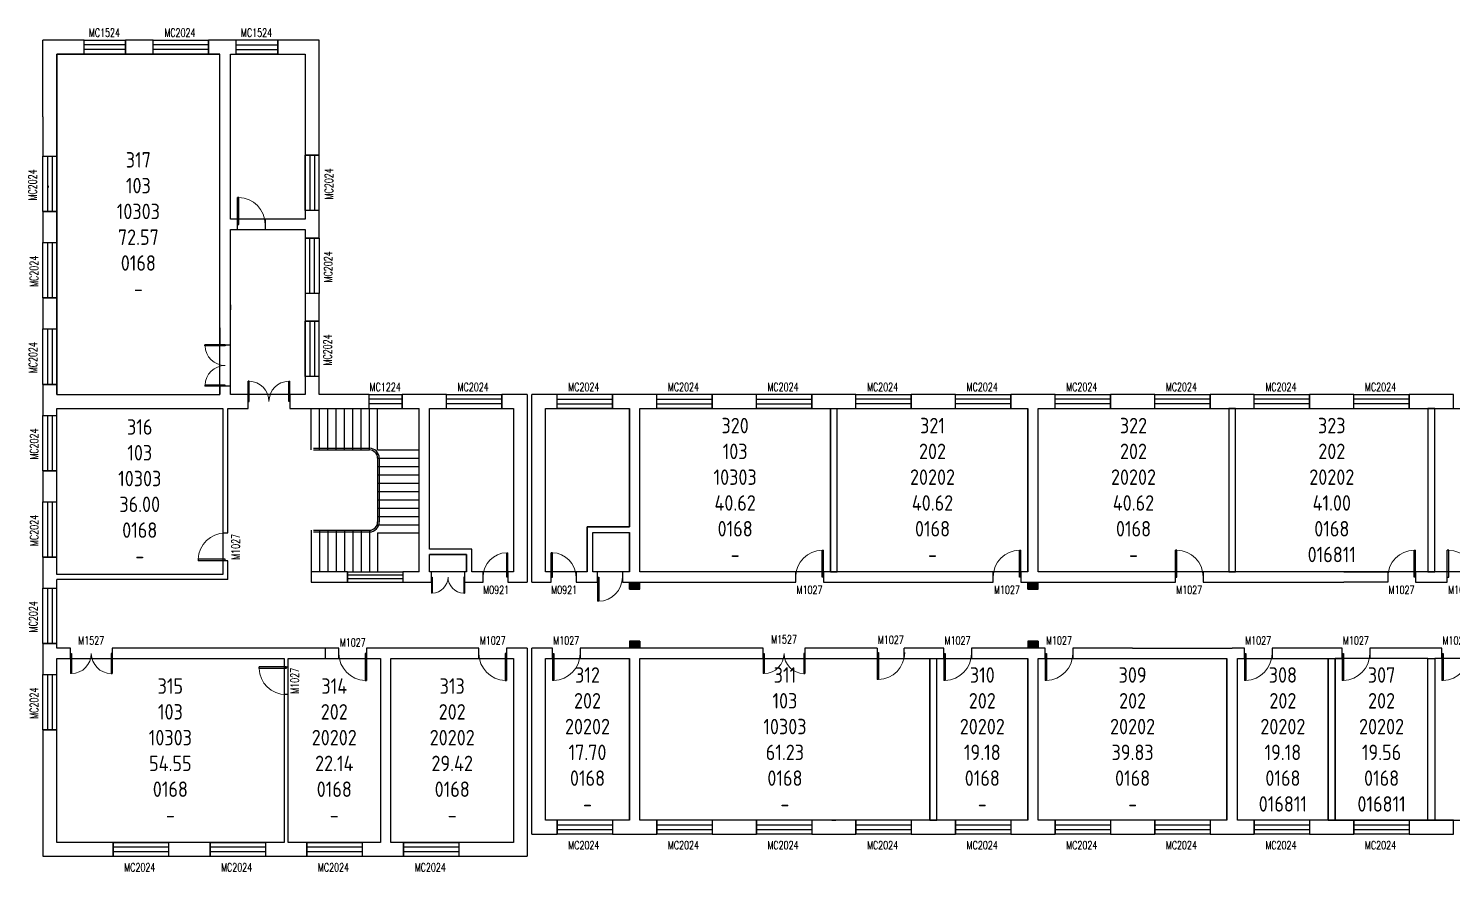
# Model space of a CAD drawing. Extents: x 249990 to 340609, y 91191 to 121643.
# Drawn here: x 249990 to 301501, y 91191 to 121643 of the extents above; entities that cross this region are included whole.
import ezdxf

# ---------------------------------------------------------------- set-up
doc = ezdxf.new("R2010")
doc.units = 0
doc.header["$LTSCALE"] = 1000
doc.header["$MEASUREMENT"] = 0
for name, color, linetype in [('body', 30, 'Continuous'), ('RM', 4, 'Continuous'), ('RM$', 5, 'Continuous'), ('RM$TXT', 5, 'Continuous')]:
    doc.layers.add(name, color=color, linetype=linetype)
doc.layers.get('0').freeze()
doc.styles.add('_TCH_WINDOW', font='SIMPLEX', dxfattribs={"height": 3.5, "bigfont": 'GBCBIG'})
doc.styles.add('HZ', font='gbenor.shx', dxfattribs={"bigfont": 'hztxt.shx'})

# ---------------------------------------------------------------- blocks, each defined once
blk = doc.blocks.new('$TCHSYS$WIN2D')
for p, q in [((-0.5, 0.5), (0.5, 0.5)), ((-0.5, 0.5), (-0.5, -0.5)), ((0.5, 0.5), (0.5, -0.5)), ((0.5, 0.167), (-0.5, 0.167)), ((0.5, -0.167), (-0.5, -0.167)), ((-0.5, -0.5), (0.5, -0.5))]:
    blk.add_line(p, q)
blk = doc.blocks.new('$DorLib2D$00000002')
for p, q in [((-0.5, 0), (-0.5, 0.4875)), ((-0.475, 0.4875), (-0.5, 0.4875)), ((-0.475, 0), (-0.475, 0.4875)), ((0.475, 0), (0.475, 0.4875)), ((0.475, 0.4875), (0.5, 0.4875)), ((0.5, 0), (0.5, 0.4875)), ((-0.5, 0), (-0.475, 0)), ((0.5, 0), (0.475, 0))]:
    blk.add_line(p, q)
at = {"lineweight": 13}
for centre, start, end in [((-0.4875, 0), 0, 88.53072), ((0.4875, 0), 91.46928, 180)]:
    blk.add_arc(centre, 0.4875, start, end, dxfattribs=at)
blk = doc.blocks.new('$DorLib2D$00000001')
for p, q in [((0.45, 0.975), (0.5, 0.975)), ((0.45, 0), (0.45, 0.975)), ((0.5, 0), (0.5, 0.975)), ((0.5, 0), (0.45, 0))]:
    blk.add_line(p, q)
at = {"lineweight": 13}
blk.add_arc((0.475, 0), 0.975, 91.4693, 180, dxfattribs=at)

msp = doc.modelspace()

# ---------------------------------------------------------------- hatches: boundary and pattern name
at = {"layer": 'body'}
for points in [[(272091, 101389), (272091, 101639), (271711, 101639), (271711, 101389)], [(286491, 101389), (286491, 101639), (286111, 101639), (286111, 101389)], [(271711, 99510), (271711, 99259), (272091, 99259), (272091, 99510)], [(286111, 99510), (286111, 99259), (286491, 99259), (286491, 99510)]]:
    msp.add_hatch(color=30, dxfattribs=at).paths.add_polyline_path(points)

# ---------------------------------------------------------------- linework, layer by layer
at = {"layer": 'body', "color": 30}
for p, q in [((252001, 121219), (250511, 121219)), ((250511, 118449), (250511, 121219)), ((252001, 120719), (252001, 121219)), ((254501, 121219), (253501, 121219)), ((253501, 121219), (253501, 120719)), ((254501, 120719), (254501, 121219)), ((257101, 121219), (256501, 121219)), ((256501, 121219), (256501, 120719)), ((257501, 121219), (257101, 121219)), ((257501, 120719), (257501, 121219)), ((260491, 121219), (259001, 121219)), ((259001, 121219), (259001, 120719)), ((260491, 117069), (260491, 121219)), ((251011, 120719), (252001, 120719)), ((251011, 118449), (251011, 120719)), ((253141, 120719), (253081, 120719)), ((253501, 120719), (254501, 120719)), ((256501, 120719), (256911, 120719)), ((256911, 114569), (256911, 120719)), ((257291, 120719), (257501, 120719)), ((257291, 114759), (257291, 120719)), ((259001, 120719), (259991, 120719)), ((259991, 120719), (259991, 117069)), ((250511, 118449), (250511, 117029)), ((251011, 117029), (251011, 118449)), ((250511, 117029), (251011, 117029)), ((259991, 117069), (260491, 117069)), ((250701, 115959), (250701, 115899)), ((251011, 115029), (250511, 115029)), ((250511, 115029), (250511, 113909)), ((251011, 113909), (251011, 115029)), ((260491, 115069), (259991, 115069)), ((259991, 115069), (259991, 114759)), ((260491, 114569), (260491, 115069)), ((256911, 110829), (256911, 114569)), ((257541, 114759), (257291, 114759)), ((257291, 114379), (257541, 114379)), ((257291, 110829), (257291, 114379)), ((257541, 114379), (257541, 114759)), ((259991, 114759), (258541, 114759)), ((258541, 114759), (258541, 114379)), ((258541, 114379), (259991, 114379)), ((259991, 114379), (259991, 114069)), ((260491, 114069), (260491, 114569)), ((250511, 113909), (251011, 113909)), ((259991, 114069), (260491, 114069)), ((251011, 113332), (251011, 113272)), ((251011, 111909), (250511, 111909)), ((250511, 111909), (250511, 110819)), ((251011, 110819), (251011, 111909)), ((259991, 112069), (259991, 111069)), ((260491, 112069), (259991, 112069)), ((260491, 111069), (260491, 112069)), ((257291, 111659), (257291, 111479)), ((259991, 111659), (259991, 111479)), ((250511, 110819), (250511, 110789)), ((250511, 110789), (251011, 110789)), ((251011, 110789), (251011, 110819)), ((256911, 110829), (256911, 110219)), ((257291, 110219), (257291, 110829)), ((259991, 111069), (260491, 111069)), ((256911, 110219), (257291, 110219)), ((251011, 108789), (250511, 108789)), ((250511, 108789), (250511, 108229)), ((251011, 108419), (251011, 108789)), ((257291, 108719), (256911, 108719)), ((256911, 108719), (256911, 108419)), ((257291, 108419), (257291, 108719)), ((260491, 109069), (259991, 109069)), ((259991, 109069), (259991, 108419)), ((260491, 108419), (260491, 109069)), ((250511, 108229), (250511, 107669)), ((251011, 108419), (253111, 108419)), ((253111, 108419), (256911, 108419)), ((257932, 108419), (257291, 108419)), ((257932, 107919), (257932, 108419)), ((259991, 108419), (259432, 108419)), ((259432, 108419), (259432, 107919)), ((262301, 108419), (260491, 108419)), ((262301, 107919), (262301, 108419)), ((264301, 108419), (263501, 108419)), ((263501, 108419), (263501, 107919)), ((265101, 108419), (264301, 108419)), ((265101, 107919), (265101, 108419)), ((268021, 108419), (267101, 108419)), ((267101, 108419), (267101, 107919)), ((268021, 108419), (268021, 101639)), ((268181, 101639), (268181, 108419)), ((269101, 108419), (268181, 108419)), ((269101, 107919), (269101, 108419)), ((271901, 108419), (271101, 108419)), ((271101, 108419), (271101, 107919)), ((272701, 108419), (271901, 108419)), ((272701, 107919), (272701, 108419)), ((276301, 108419), (274701, 108419)), ((274701, 108419), (274701, 107919)), ((276301, 107919), (276301, 108419)), ((279901, 108419), (278301, 108419)), ((278301, 108419), (278301, 107919)), ((279901, 107919), (279901, 108419)), ((282701, 108419), (281901, 108419)), ((281901, 108419), (281901, 107919)), ((283501, 108419), (282701, 108419)), ((283501, 107919), (283501, 108419)), ((286301, 108419), (285501, 108419)), ((285501, 108419), (285501, 107919)), ((287101, 108419), (286301, 108419)), ((287101, 107919), (287101, 108419)), ((290701, 108419), (289101, 108419)), ((289101, 108419), (289101, 107919)), ((290701, 107919), (290701, 108419)), ((294301, 108419), (292701, 108419)), ((292701, 108419), (292701, 107919)), ((294301, 107919), (294301, 108419)), ((297101, 108419), (296301, 108419)), ((296301, 108419), (296301, 107919)), ((297901, 108419), (297101, 108419)), ((297901, 107919), (297901, 108419)), ((301501, 108419), (299901, 108419)), ((299901, 108419), (299901, 107919)), ((301501, 107919), (301501, 108419)), ((250511, 107669), (251011, 107669)), ((251011, 107919), (253111, 107919)), ((251011, 107669), (251011, 107919)), ((253111, 107919), (257011, 107919)), ((257011, 107919), (257011, 103419)), ((257191, 107919), (257932, 107919)), ((257191, 103419), (257191, 107919)), ((259432, 107919), (260301, 107919)), ((260211, 106419), (260211, 107919)), ((260301, 107919), (262301, 107919)), ((260511, 106419), (260511, 107919)), ((260811, 106419), (260811, 107919)), ((261111, 106419), (261111, 107919)), ((261411, 106419), (261411, 107919)), ((261711, 106419), (261711, 107919)), ((262011, 106419), (262011, 107919)), ((262311, 106419), (262311, 107919)), ((262611, 106419), (262611, 107919)), ((263501, 107919), (264111, 107919)), ((264111, 102739), (264111, 107919)), ((264491, 107919), (265101, 107919)), ((264491, 102839), (264491, 107919)), ((267101, 107919), (267521, 107919)), ((267521, 107919), (267521, 102019)), ((268681, 102019), (268681, 107919)), ((268681, 107919), (269101, 107919)), ((271101, 107919), (271711, 107919)), ((271711, 103639), (271711, 107919)), ((272091, 107919), (272701, 107919)), ((272091, 103539), (272091, 107919)), ((274701, 107919), (276301, 107919)), ((278301, 107919), (279901, 107919)), ((278976, 102019), (278976, 107919)), ((278976, 107919), (279226, 107919)), ((279226, 102019), (279226, 107919)), ((281901, 107919), (282626, 107919)), ((282626, 107919), (282776, 107919)), ((282776, 107919), (283501, 107919)), ((285501, 107919), (286111, 107919)), ((286111, 102019), (286111, 107919)), ((286491, 102019), (286491, 107919)), ((286491, 107919), (287101, 107919)), ((289101, 107919), (290701, 107919)), ((292701, 107919), (294301, 107919)), ((293376, 107919), (293376, 107669)), ((293626, 107919), (293376, 107919)), ((293376, 107669), (293376, 102269)), ((293626, 107669), (293626, 107919)), ((293626, 102269), (293626, 107669)), ((296301, 107919), (296911, 107919)), ((296911, 107919), (297291, 107919)), ((297291, 107919), (297901, 107919)), ((299901, 107919), (301501, 107919)), ((300576, 107919), (300576, 102269)), ((300826, 107919), (300576, 107919)), ((300826, 102269), (300826, 107919)), ((260291, 106479), (262311, 106479)), ((260291, 106419), (262311, 106419)), ((262611, 106419), (264111, 106419)), ((262611, 106119), (262611, 103819)), ((262611, 106119), (264111, 106119)), ((262671, 106119), (262671, 103819)), ((251011, 105669), (250511, 105669)), ((250511, 105669), (250511, 104549)), ((251011, 104549), (251011, 105669)), ((262611, 105819), (264111, 105819)), ((262611, 105519), (264111, 105519)), ((262611, 105219), (264111, 105219)), ((262611, 104919), (264111, 104919)), ((262611, 104619), (264111, 104619)), ((250511, 104549), (251011, 104549)), ((262611, 104319), (264111, 104319)), ((262611, 104019), (264111, 104019)), ((262611, 103719), (264111, 103719)), ((270184, 102019), (270184, 103639)), ((270184, 103639), (271711, 103639)), ((272091, 102019), (272091, 103539)), ((257011, 103419), (257191, 103419)), ((260211, 103519), (260211, 102019)), ((260291, 103519), (262311, 103519)), ((260291, 103459), (262311, 103459)), ((260511, 103519), (260511, 102019)), ((260811, 103519), (260811, 102019)), ((261111, 103519), (261111, 102019)), ((261411, 103519), (261411, 102019)), ((261711, 103519), (261711, 102019)), ((262011, 103519), (262011, 102019)), ((262311, 103519), (262311, 102019)), ((262611, 103419), (264111, 103419)), ((262611, 103419), (262611, 102019)), ((270384, 102019), (270384, 103439)), ((270384, 103439), (271711, 103439)), ((271711, 102019), (271711, 103439)), ((251011, 102549), (250511, 102549)), ((250511, 102549), (250511, 101829)), ((251011, 101919), (251011, 102549)), ((264111, 102019), (264111, 102739)), ((266017, 102839), (264491, 102839)), ((264491, 102019), (264491, 102639)), ((265817, 102639), (264491, 102639)), ((265817, 102019), (265817, 102639)), ((266017, 102019), (266017, 102839)), ((257191, 102419), (257011, 102419)), ((257011, 102419), (257011, 101919)), ((257191, 101739), (257191, 102419)), ((261518, 102019), (260211, 102019)), ((260211, 102019), (260211, 101639)), ((261518, 101639), (261518, 102019)), ((264111, 102019), (263518, 102019)), ((263518, 102019), (263518, 101639)), ((264554, 102019), (264491, 102019)), ((264554, 101639), (264554, 102019)), ((265817, 102019), (265754, 102019)), ((265754, 102019), (265754, 101639)), ((266421, 102019), (266017, 102019)), ((266421, 101639), (266421, 102019)), ((267521, 102019), (267321, 102019)), ((267321, 102019), (267321, 101639)), ((268881, 102019), (268681, 102019)), ((268881, 101639), (268881, 102019)), ((270184, 102019), (269781, 102019)), ((269781, 102019), (269781, 101639)), ((270559, 102019), (270384, 102019)), ((270559, 101639), (270559, 102019)), ((271711, 102019), (271459, 102019)), ((271459, 102019), (271459, 101639)), ((277726, 102019), (272091, 102019)), ((277726, 101639), (277726, 102019)), ((282626, 102019), (278726, 102019)), ((278726, 102019), (278726, 101639)), ((278976, 102019), (279226, 102019)), ((282776, 102019), (282626, 102019)), ((284861, 102019), (282776, 102019)), ((284861, 101639), (284861, 102019)), ((286111, 102019), (285861, 102019)), ((285861, 102019), (285861, 101639)), ((291451, 102019), (286491, 102019)), ((291451, 101639), (291451, 102019)), ((296911, 102019), (292451, 102019)), ((292451, 102019), (292451, 101639)), ((293376, 102269), (293376, 102019)), ((293376, 102019), (293626, 102019)), ((293626, 102019), (293626, 102269)), ((297291, 102019), (296911, 102019)), ((297541, 102019), (297291, 102019)), ((297541, 102019), (299126, 102019)), ((299126, 102019), (299126, 101639)), ((301276, 102019), (300126, 102019)), ((300126, 102019), (300126, 101639)), ((300576, 102269), (300576, 102019)), ((300576, 102019), (300826, 102019)), ((300826, 102019), (300826, 102269)), ((301276, 101639), (301276, 102019)), ((250511, 101829), (250511, 101429)), ((257011, 101919), (251011, 101919)), ((257191, 101739), (251011, 101739)), ((251011, 101429), (251011, 101739)), ((260211, 101639), (261518, 101639)), ((263518, 101639), (264301, 101639)), ((264301, 101639), (264554, 101639)), ((265754, 101639), (265917, 101639)), ((265917, 101639), (266421, 101639)), ((267321, 101639), (268021, 101639)), ((268181, 101639), (268881, 101639)), ((269781, 101639), (270284, 101639)), ((270284, 101639), (270559, 101639)), ((271459, 101639), (271901, 101639)), ((271711, 101389), (271711, 101639)), ((271711, 101639), (272091, 101639)), ((271901, 101639), (277726, 101639)), ((272091, 101389), (272091, 101639)), ((278726, 101639), (282701, 101639)), ((282701, 101639), (284861, 101639)), ((285861, 101639), (286301, 101639)), ((286111, 101389), (286111, 101639)), ((286111, 101639), (286491, 101639)), ((286301, 101639), (291451, 101639)), ((286491, 101389), (286491, 101639)), ((292451, 101639), (297101, 101639)), ((297101, 101639), (297541, 101639)), ((299126, 101639), (297541, 101639)), ((300126, 101639), (301276, 101639)), ((250511, 101429), (251011, 101429)), ((271711, 101389), (272091, 101389)), ((286111, 101389), (286491, 101389)), ((251011, 99429), (250511, 99429)), ((250511, 99429), (250511, 99069)), ((251011, 99259), (251011, 99429)), ((271711, 99510), (271711, 99259)), ((272091, 99510), (271711, 99510)), ((272091, 99510), (272091, 99259)), ((286111, 99510), (286111, 99259)), ((286491, 99510), (286111, 99510)), ((286491, 99510), (286491, 99259)), ((250511, 99069), (250511, 98309)), ((251511, 99259), (251011, 99259)), ((251511, 98879), (251511, 99259)), ((259301, 99259), (253011, 99259)), ((253011, 99259), (253011, 98879)), ((261211, 99259), (259301, 99259)), ((260711, 99259), (260711, 98879)), ((261211, 98879), (261211, 99259)), ((262901, 99259), (262211, 99259)), ((262211, 99259), (262211, 98879)), ((266271, 99259), (262901, 99259)), ((266271, 98879), (266271, 99259)), ((268021, 99259), (267271, 99259)), ((267271, 99259), (267271, 98879)), ((268021, 99259), (268021, 91739)), ((268181, 92539), (268181, 99259)), ((268931, 99259), (268181, 99259)), ((268931, 98879), (268931, 99259)), ((271901, 99259), (269931, 99259)), ((269931, 99259), (269931, 98879)), ((272091, 99259), (271711, 99259)), ((276551, 99259), (271901, 99259)), ((276551, 98879), (276551, 99259)), ((279101, 99259), (278051, 99259)), ((278051, 99259), (278051, 98879)), ((280663, 99259), (279101, 99259)), ((280663, 99259), (280663, 98879)), ((281639, 98879), (281649, 99259)), ((283076, 99259), (281649, 99259)), ((283076, 98879), (283076, 99259)), ((286301, 99259), (284076, 99259)), ((284076, 99259), (284076, 98879)), ((286491, 99259), (286111, 99259)), ((286741, 99259), (286301, 99259)), ((286741, 98879), (286741, 99259)), ((289901, 99259), (287741, 99259)), ((287741, 99259), (287741, 98879)), ((289901, 99259), (293501, 99259)), ((293941, 99259), (293501, 99259)), ((293941, 98879), (293941, 99259)), ((297476, 99259), (294941, 99259)), ((294941, 99259), (294941, 98879)), ((297476, 98879), (297476, 99259)), ((301076, 99259), (298476, 99259)), ((298476, 99259), (298476, 98879)), ((301076, 98879), (301076, 99259)), ((251011, 98309), (251011, 98879)), ((251011, 98879), (251511, 98879)), ((253011, 98879), (259226, 98879)), ((259226, 98879), (259226, 98579)), ((259226, 98579), (259376, 98579)), ((259376, 98579), (259376, 98879)), ((259376, 98879), (261211, 98879)), ((262211, 98879), (262711, 98879)), ((262711, 98879), (262711, 98579)), ((262711, 98579), (262711, 92239)), ((263091, 98879), (266271, 98879)), ((263091, 98579), (263091, 98879)), ((263091, 92239), (263091, 98579)), ((267271, 98879), (267521, 98879)), ((267521, 98879), (267521, 92239)), ((268681, 93039), (268681, 98879)), ((268681, 98879), (268931, 98879)), ((269931, 98879), (271711, 98879)), ((271711, 93039), (271711, 98879)), ((272091, 93039), (272091, 98879)), ((272091, 98879), (276551, 98879)), ((278051, 98879), (279026, 98879)), ((279026, 98879), (279176, 98879)), ((279176, 98879), (280670, 98879)), ((281639, 98879), (283076, 98879)), ((282576, 93039), (282576, 98879)), ((282576, 98879), (282826, 98879)), ((282826, 93039), (282826, 98879)), ((284076, 98879), (286111, 98879)), ((286111, 93039), (286111, 98879)), ((286491, 93039), (286491, 98879)), ((286491, 98879), (286741, 98879)), ((287741, 98879), (289826, 98879)), ((289826, 98879), (289976, 98879)), ((289976, 98879), (293311, 98879)), ((293311, 93039), (293311, 98879)), ((293691, 93039), (293691, 98879)), ((293691, 98879), (293941, 98879)), ((294941, 98879), (297476, 98879)), ((296976, 93039), (296976, 98879)), ((296976, 98879), (297226, 98879)), ((297226, 93039), (297226, 98879)), ((300576, 93039), (300576, 98879)), ((300576, 98879), (300826, 98879)), ((250511, 98309), (251011, 98309)), ((259376, 97579), (259226, 97579)), ((259226, 97579), (259226, 92239)), ((259376, 92239), (259376, 97579)), ((251011, 96309), (250511, 96309)), ((250511, 96309), (250511, 91739)), ((251011, 92239), (251011, 96309)), ((269101, 93039), (268681, 93039)), ((269101, 92539), (269101, 93039)), ((271711, 93039), (271101, 93039)), ((271101, 93039), (271101, 92539)), ((272701, 93039), (272091, 93039)), ((272701, 92539), (272701, 93039)), ((276301, 93039), (274701, 93039)), ((274701, 93039), (274701, 92539)), ((276301, 92539), (276301, 93039)), ((279026, 93039), (278301, 93039)), ((278301, 93039), (278301, 92539)), ((279026, 93039), (279176, 93039)), ((279901, 93039), (279176, 93039)), ((279901, 92539), (279901, 93039)), ((283501, 93039), (281901, 93039)), ((281901, 93039), (281901, 92539)), ((282576, 93039), (282826, 93039)), ((283501, 92539), (283501, 93039)), ((286111, 93039), (285501, 93039)), ((285501, 93039), (285501, 92539)), ((287101, 93039), (286491, 93039)), ((287101, 92539), (287101, 93039)), ((289826, 93039), (289101, 93039)), ((289101, 93039), (289101, 92539)), ((289976, 93039), (289826, 93039)), ((290701, 93039), (289976, 93039)), ((290701, 92539), (290701, 93039)), ((293311, 93039), (292701, 93039)), ((292701, 93039), (292701, 92539)), ((294301, 93039), (293691, 93039)), ((294301, 92539), (294301, 93039)), ((297901, 93039), (296301, 93039)), ((296301, 93039), (296301, 92539)), ((296976, 93039), (297226, 93039)), ((297901, 92539), (297901, 93039)), ((301501, 93039), (299901, 93039)), ((299901, 93039), (299901, 92539)), ((300576, 93039), (300826, 93039)), ((301501, 92539), (301501, 93039)), ((253051, 92239), (251011, 92239)), ((253051, 91739), (253051, 92239)), ((256551, 92239), (255051, 92239)), ((255051, 92239), (255051, 91739)), ((256551, 91739), (256551, 92239)), ((259226, 92239), (258551, 92239)), ((258551, 92239), (258551, 91739)), ((260051, 92239), (259376, 92239)), ((260051, 91739), (260051, 92239)), ((262711, 92239), (262051, 92239)), ((262051, 92239), (262051, 91739)), ((263551, 92239), (263091, 92239)), ((263551, 91739), (263551, 92239)), ((267521, 92239), (265551, 92239)), ((265551, 92239), (265551, 91739)), ((268181, 92539), (269101, 92539)), ((271101, 92539), (271901, 92539)), ((271901, 92539), (272701, 92539)), ((274701, 92539), (276301, 92539)), ((278301, 92539), (279101, 92539)), ((279101, 92539), (279901, 92539)), ((281901, 92539), (283501, 92539)), ((285501, 92539), (286301, 92539)), ((286301, 92539), (287101, 92539)), ((289101, 92539), (289901, 92539)), ((289901, 92539), (290701, 92539)), ((292701, 92539), (293501, 92539)), ((293501, 92539), (294301, 92539)), ((296301, 92539), (297901, 92539)), ((299901, 92539), (301501, 92539)), ((250511, 91739), (253051, 91739)), ((255051, 91739), (256551, 91739)), ((258551, 91739), (259301, 91739)), ((259301, 91739), (260051, 91739)), ((262051, 91739), (262901, 91739)), ((262901, 91739), (263551, 91739)), ((265551, 91739), (268021, 91739))]:
    msp.add_line(p, q, dxfattribs=at)
for centre, radius, start, end in [((262311, 106119), 360, 0, 90), ((262311, 106119), 300, 0, 90), ((262311, 103819), 300, 270, 0), ((262311, 103819), 360, 270, 0)]:
    msp.add_arc(centre, radius, start, end, dxfattribs=at)
at = {"layer": 'RM'}
for points in [[(257291, 120719), (259991, 120719), (259991, 114759), (257291, 114759)], [(257291, 114379), (259991, 114379), (259991, 108419), (257291, 108419)], [(264491, 107919), (267521, 107919), (267521, 102019), (266017, 102019), (266017, 102839), (264491, 102839)], [(268681, 107919), (271711, 107919), (271711, 103639), (270184, 103639), (270184, 102019), (268681, 102019)], [(270384, 103439), (271711, 103439), (271711, 102019), (270384, 102019)], [(264491, 102639), (265817, 102639), (265817, 102019), (264491, 102019)]]:
    msp.add_lwpolyline(points, close=True, dxfattribs=at)
at = {"layer": 'RM$'}
for points in [[(251011, 108419), (256911, 108419), (256911, 120719), (251011, 120719)], [(251011, 107919), (257011, 107919), (257011, 101919), (251011, 101919)], [(272091, 107919), (278976, 107919), (278976, 102019), (272091, 102019)], [(279226, 107919), (286111, 107919), (286111, 102019), (279226, 102019)], [(286491, 107919), (293376, 107919), (293376, 102019), (286491, 102019)], [(293626, 107919), (300576, 107919), (300576, 102019), (293626, 102019)], [(300826, 107919), (304111, 107919), (304111, 102019), (300826, 102019)], [(251011, 98879), (259226, 98879), (259226, 92239), (251011, 92239)], [(259376, 98879), (262711, 98879), (262711, 92239), (259376, 92239)], [(263091, 98879), (267521, 98879), (267521, 92239), (263091, 92239)], [(268681, 98879), (271711, 98879), (271711, 93039), (268681, 93039)], [(272091, 98879), (282576, 98879), (282576, 93039), (272091, 93039)], [(282826, 98879), (286111, 98879), (286111, 93039), (282826, 93039)], [(286491, 98879), (293311, 98879), (293311, 93039), (286491, 93039)], [(293691, 98879), (296976, 98879), (296976, 93039), (293691, 93039)], [(300576, 98879), (297226, 98879), (297226, 93039), (300576, 93039)], [(304111, 98879), (300826, 98879), (300826, 93039), (304111, 93039)]]:
    msp.add_lwpolyline(points, close=True, dxfattribs=at)

# ---------------------------------------------------------------- block references
at = {"layer": 'body', "color": 30}
ref = msp.add_blockref('$TCHSYS$WIN2D', (252751, 120969), dxfattribs=dict(at, xscale=1500, yscale=-500, zscale=1500))
ref.add_attrib('A', 'MC1524', (252171, 121346), dxfattribs={"layer": '0', "height": 297.5, "style": '_TCH_WINDOW', "width": 0.705882})
ref = msp.add_blockref('$TCHSYS$WIN2D', (255501, 120969), dxfattribs=dict(at, xscale=2000, yscale=-500, zscale=2000))
ref.add_attrib('A', 'MC2024', (254901, 121346), dxfattribs={"layer": '0', "height": 297.5, "style": '_TCH_WINDOW', "width": 0.705882})
ref = msp.add_blockref('$TCHSYS$WIN2D', (258251, 120969), dxfattribs=dict(at, xscale=-1500, yscale=-500, zscale=-1500))
ref.add_attrib('A', 'MC1524', (257671, 121346), dxfattribs={"layer": '0', "height": 297.5, "style": '_TCH_WINDOW', "width": 0.705882})
ref = msp.add_blockref('$TCHSYS$WIN2D', (250761, 116029), dxfattribs=dict(at, xscale=2000, yscale=500, zscale=2000, rotation=90))
ref.add_attrib('A', 'MC2024', (250287, 115429), dxfattribs={"layer": '0', "height": 297.5, "rotation": 90, "style": '_TCH_WINDOW', "width": 0.705882})
ref = msp.add_blockref('$TCHSYS$WIN2D', (260241, 116069), dxfattribs=dict(at, xscale=-2000, yscale=500, zscale=-2000, rotation=270))
ref.add_attrib('A', 'MC2024', (260997, 115469), dxfattribs={"layer": '0', "height": 297.5, "rotation": 90, "style": '_TCH_WINDOW', "width": 0.705882})
for name, p, xscale, yscale, zscale, rotation in [('$DorLib2D$00000001', (258041, 114569), 1000, -1000, 1000, 180), ('$DorLib2D$00000002', (257101, 109469), 1500, 1500, 1500, 90)]:
    msp.add_blockref(name, p, dxfattribs=dict(at, xscale=xscale, yscale=yscale, zscale=zscale, rotation=rotation))
ref = msp.add_blockref('$TCHSYS$WIN2D', (250761, 112909), dxfattribs=dict(at, xscale=2000, yscale=500, zscale=2000, rotation=90))
ref.add_attrib('A', 'MC2024', (250339, 112309), dxfattribs={"layer": '0', "height": 297.5, "rotation": 90, "style": '_TCH_WINDOW', "width": 0.705882})
ref = msp.add_blockref('$TCHSYS$WIN2D', (260241, 113069), dxfattribs=dict(at, xscale=2000, yscale=500, zscale=2000, rotation=270))
ref.add_attrib('A', 'MC2024', (260971, 112469), dxfattribs={"layer": '0', "height": 297.5, "rotation": 90, "style": '_TCH_WINDOW', "width": 0.705882})
ref = msp.add_blockref('$TCHSYS$WIN2D', (250761, 109789), dxfattribs=dict(at, xscale=2000, yscale=500, zscale=2000, rotation=90))
ref.add_attrib('A', 'MC2024', (250304, 109189), dxfattribs={"layer": '0', "height": 297.5, "rotation": 90, "style": '_TCH_WINDOW', "width": 0.705882})
ref = msp.add_blockref('$TCHSYS$WIN2D', (260241, 110069), dxfattribs=dict(at, xscale=-2000, yscale=500, zscale=-2000, rotation=270))
ref.add_attrib('A', 'MC2024', (260950, 109469), dxfattribs={"layer": '0', "height": 297.5, "rotation": 90, "style": '_TCH_WINDOW', "width": 0.705882})
for name, p, xscale, yscale, zscale in [('$DorLib2D$00000002', (258682, 108171), 1500, 1500, 1500), ('$TCHSYS$WIN2D', (262518, 101829), 2000, 380, 2000), ('$DorLib2D$00000002', (265154, 101829), -1200, -1200, -1200), ('$DorLib2D$00000001', (271009, 101829), -900, -900, -900)]:
    msp.add_blockref(name, p, dxfattribs=dict(at, xscale=xscale, yscale=yscale, zscale=zscale))
ref = msp.add_blockref('$TCHSYS$WIN2D', (262901, 108169), dxfattribs=dict(at, xscale=1200, yscale=-500, zscale=1200))
ref.add_attrib('A', 'MC1224', (262321, 108546), dxfattribs={"layer": '0', "height": 297.5, "style": '_TCH_WINDOW', "width": 0.705882})
ref = msp.add_blockref('$TCHSYS$WIN2D', (266101, 108169), dxfattribs=dict(at, xscale=2000, yscale=-500, zscale=2000, rotation=359.9999999999996))
ref.add_attrib('A', 'MC2024', (265501, 108546), dxfattribs={"layer": '0', "height": 297.5, "style": '_TCH_WINDOW', "width": 0.705882})
ref = msp.add_blockref('$TCHSYS$WIN2D', (270101, 108169), dxfattribs=dict(at, xscale=-2000, yscale=-500, zscale=-2000))
ref.add_attrib('A', 'MC2024', (269501, 108546), dxfattribs={"layer": '0', "height": 297.5, "style": '_TCH_WINDOW', "width": 0.705882})
ref = msp.add_blockref('$TCHSYS$WIN2D', (273701, 108169), dxfattribs=dict(at, xscale=-2000, yscale=-500, zscale=-2000))
ref.add_attrib('A', 'MC2024', (273101, 108546), dxfattribs={"layer": '0', "height": 297.5, "style": '_TCH_WINDOW', "width": 0.705882})
ref = msp.add_blockref('$TCHSYS$WIN2D', (277301, 108169), dxfattribs=dict(at, xscale=-2000, yscale=-500, zscale=-2000))
ref.add_attrib('A', 'MC2024', (276701, 108546), dxfattribs={"layer": '0', "height": 297.5, "style": '_TCH_WINDOW', "width": 0.705882})
ref = msp.add_blockref('$TCHSYS$WIN2D', (280901, 108169), dxfattribs=dict(at, xscale=2000, yscale=-500, zscale=2000))
ref.add_attrib('A', 'MC2024', (280301, 108546), dxfattribs={"layer": '0', "height": 297.5, "style": '_TCH_WINDOW', "width": 0.705882})
ref = msp.add_blockref('$TCHSYS$WIN2D', (284501, 108169), dxfattribs=dict(at, xscale=2000, yscale=-500, zscale=2000))
ref.add_attrib('A', 'MC2024', (283901, 108546), dxfattribs={"layer": '0', "height": 297.5, "style": '_TCH_WINDOW', "width": 0.705882})
ref = msp.add_blockref('$TCHSYS$WIN2D', (288101, 108169), dxfattribs=dict(at, xscale=2000, yscale=-500, zscale=2000))
ref.add_attrib('A', 'MC2024', (287501, 108546), dxfattribs={"layer": '0', "height": 297.5, "style": '_TCH_WINDOW', "width": 0.705882})
ref = msp.add_blockref('$TCHSYS$WIN2D', (291701, 108169), dxfattribs=dict(at, xscale=2000, yscale=-500, zscale=2000))
ref.add_attrib('A', 'MC2024', (291101, 108546), dxfattribs={"layer": '0', "height": 297.5, "style": '_TCH_WINDOW', "width": 0.705882})
ref = msp.add_blockref('$TCHSYS$WIN2D', (295301, 108169), dxfattribs=dict(at, xscale=2000, yscale=-500, zscale=2000))
ref.add_attrib('A', 'MC2024', (294701, 108546), dxfattribs={"layer": '0', "height": 297.5, "style": '_TCH_WINDOW', "width": 0.705882})
ref = msp.add_blockref('$TCHSYS$WIN2D', (298901, 108169), dxfattribs=dict(at, xscale=2000, yscale=-500, zscale=2000))
ref.add_attrib('A', 'MC2024', (298301, 108546), dxfattribs={"layer": '0', "height": 297.5, "style": '_TCH_WINDOW', "width": 0.705882})
ref = msp.add_blockref('$TCHSYS$WIN2D', (250761, 106669), dxfattribs=dict(at, xscale=2000, yscale=500, zscale=2000, rotation=90))
ref.add_attrib('A', 'MC2024', (250342, 106069), dxfattribs={"layer": '0', "height": 297.5, "rotation": 90, "style": '_TCH_WINDOW', "width": 0.705882})
ref = msp.add_blockref('$TCHSYS$WIN2D', (250761, 103549), dxfattribs=dict(at, xscale=2000, yscale=500, zscale=2000, rotation=90))
ref.add_attrib('A', 'MC2024', (250342, 102949), dxfattribs={"layer": '0', "height": 297.5, "rotation": 90, "style": '_TCH_WINDOW', "width": 0.705882})
ref = msp.add_blockref('$DorLib2D$00000001', (257101, 102919), dxfattribs=dict(at, xscale=1000, yscale=-1000, zscale=1000, rotation=270))
ref.add_attrib('A', 'M1027', (257624, 102449), dxfattribs={"layer": '0', "height": 297.5, "rotation": 90, "style": '_TCH_WINDOW', "width": 0.705882})
ref = msp.add_blockref('$DorLib2D$00000001', (266871, 101829), dxfattribs=dict(at, xscale=900, yscale=900, zscale=900))
ref.add_attrib('A', 'M0921', (266426, 101216), dxfattribs={"layer": '0', "height": 297.5, "style": '_TCH_WINDOW', "width": 0.705882})
ref = msp.add_blockref('$DorLib2D$00000001', (269331, 101829), dxfattribs=dict(at, xscale=-900, yscale=900, zscale=-900))
ref.add_attrib('A', 'M0921', (268886, 101216), dxfattribs={"layer": '0', "height": 297.5, "style": '_TCH_WINDOW', "width": 0.705882})
ref = msp.add_blockref('$DorLib2D$00000001', (278226, 101829), dxfattribs=dict(at, xscale=1000, yscale=1000, zscale=1000))
ref.add_attrib('A', 'M1027', (277756, 101216), dxfattribs={"layer": '0', "height": 297.5, "style": '_TCH_WINDOW', "width": 0.705882})
ref = msp.add_blockref('$DorLib2D$00000001', (285361, 101829), dxfattribs=dict(at, xscale=1000, yscale=1000, zscale=1000))
ref.add_attrib('A', 'M1027', (284891, 101216), dxfattribs={"layer": '0', "height": 297.5, "style": '_TCH_WINDOW', "width": 0.705882})
ref = msp.add_blockref('$DorLib2D$00000001', (291951, 101829), dxfattribs=dict(at, xscale=-1000, yscale=1000, zscale=-1000))
ref.add_attrib('A', 'M1027', (291481, 101216), dxfattribs={"layer": '0', "height": 297.5, "style": '_TCH_WINDOW', "width": 0.705882})
ref = msp.add_blockref('$DorLib2D$00000001', (299626, 101829), dxfattribs=dict(at, xscale=1000, yscale=1000, zscale=-1000))
ref.add_attrib('A', 'M1027', (299156, 101216), dxfattribs={"layer": '0', "height": 297.5, "style": '_TCH_WINDOW', "width": 0.705882})
ref = msp.add_blockref('$DorLib2D$00000001', (301776, 101829), dxfattribs=dict(at, xscale=-1000, yscale=1000, zscale=-1000))
ref.add_attrib('A', 'M1027', (301306, 101216), dxfattribs={"layer": '0', "height": 297.5, "style": '_TCH_WINDOW', "width": 0.705882})
ref = msp.add_blockref('$TCHSYS$WIN2D', (250761, 100429), dxfattribs=dict(at, xscale=2000, yscale=500, zscale=2000, rotation=90))
ref.add_attrib('A', 'MC2024', (250311, 99829), dxfattribs={"layer": '0', "height": 297.5, "rotation": 90, "style": '_TCH_WINDOW', "width": 0.705882})
ref = msp.add_blockref('$DorLib2D$00000002', (252261, 99069), dxfattribs=dict(at, xscale=1500, yscale=-1500, zscale=1500))
ref.add_attrib('A', 'M1527', (251791, 99386), dxfattribs={"layer": '0', "height": 297.5, "style": '_TCH_WINDOW', "width": 0.705882})
ref = msp.add_blockref('$DorLib2D$00000001', (261711, 99069), dxfattribs=dict(at, xscale=1000, yscale=-1000, zscale=1000))
ref.add_attrib('A', 'M1027', (261241, 99314), dxfattribs={"layer": '0', "height": 297.5, "style": '_TCH_WINDOW', "width": 0.705882})
ref = msp.add_blockref('$DorLib2D$00000001', (266771, 99069), dxfattribs=dict(at, xscale=1000, yscale=-1000, zscale=1000))
ref.add_attrib('A', 'M1027', (266301, 99386), dxfattribs={"layer": '0', "height": 297.5, "style": '_TCH_WINDOW', "width": 0.705882})
ref = msp.add_blockref('$DorLib2D$00000001', (269431, 99069), dxfattribs=dict(at, xscale=-1000, yscale=-1000, zscale=-1000))
ref.add_attrib('A', 'M1027', (268961, 99386), dxfattribs={"layer": '0', "height": 297.5, "style": '_TCH_WINDOW', "width": 0.705882})
ref = msp.add_blockref('$DorLib2D$00000002', (277301, 99069), dxfattribs=dict(at, xscale=1500, yscale=-1500, zscale=1500))
ref.add_attrib('A', 'M1527', (276831, 99428), dxfattribs={"layer": '0', "height": 297.5, "style": '_TCH_WINDOW', "width": 0.705882})
ref = msp.add_blockref('$DorLib2D$00000001', (281163, 99096), dxfattribs=dict(at, xscale=-1000, yscale=-1000, zscale=-1000, rotation=359.9999999999997))
ref.add_attrib('A', 'M1027', (280693, 99412), dxfattribs={"layer": '0', "height": 297.5, "style": '_TCH_WINDOW', "width": 0.705882})
ref = msp.add_blockref('$DorLib2D$00000001', (283576, 99069), dxfattribs=dict(at, xscale=-1000, yscale=-1000, zscale=-1000, rotation=359.9999999999997))
ref.add_attrib('A', 'M1027', (283106, 99386), dxfattribs={"layer": '0', "height": 297.5, "style": '_TCH_WINDOW', "width": 0.705882})
ref = msp.add_blockref('$DorLib2D$00000001', (287241, 99069), dxfattribs=dict(at, xscale=-1000, yscale=-1000, zscale=-1000))
ref.add_attrib('A', 'M1027', (286771, 99386), dxfattribs={"layer": '0', "height": 297.5, "style": '_TCH_WINDOW', "width": 0.705882})
ref = msp.add_blockref('$DorLib2D$00000001', (294441, 99069), dxfattribs=dict(at, xscale=-1000, yscale=-1000, zscale=-1000, rotation=359.9999999999996))
ref.add_attrib('A', 'M1027', (293971, 99386), dxfattribs={"layer": '0', "height": 297.5, "style": '_TCH_WINDOW', "width": 0.705882})
ref = msp.add_blockref('$DorLib2D$00000001', (297976, 99069), dxfattribs=dict(at, xscale=-1000, yscale=-1000, zscale=-1000, rotation=359.9999999999996))
ref.add_attrib('A', 'M1027', (297506, 99386), dxfattribs={"layer": '0', "height": 297.5, "style": '_TCH_WINDOW', "width": 0.705882})
ref = msp.add_blockref('$DorLib2D$00000001', (301576, 99069), dxfattribs=dict(at, xscale=-1000, yscale=-1000, zscale=-1000, rotation=359.9999999999996))
ref.add_attrib('A', 'M1027', (301106, 99386), dxfattribs={"layer": '0', "height": 297.5, "style": '_TCH_WINDOW', "width": 0.705882})
ref = msp.add_blockref('$DorLib2D$00000001', (259301, 98079), dxfattribs=dict(at, xscale=-1000, yscale=-1000, zscale=-1000, rotation=270))
ref.add_attrib('A', 'M1027', (259758, 97609), dxfattribs={"layer": '0', "height": 297.5, "rotation": 90, "style": '_TCH_WINDOW', "width": 0.705882})
ref = msp.add_blockref('$TCHSYS$WIN2D', (250761, 97309), dxfattribs=dict(at, xscale=2000, yscale=500, zscale=2000, rotation=90))
ref.add_attrib('A', 'MC2024', (250340, 96709), dxfattribs={"layer": '0', "height": 297.5, "rotation": 90, "style": '_TCH_WINDOW', "width": 0.705882})
ref = msp.add_blockref('$TCHSYS$WIN2D', (270101, 92789), dxfattribs=dict(at, xscale=2000, yscale=-500, zscale=2000, rotation=180))
ref.add_attrib('A', 'MC2024', (269501, 91991), dxfattribs={"layer": '0', "height": 297.5, "style": '_TCH_WINDOW', "width": 0.705882})
ref = msp.add_blockref('$TCHSYS$WIN2D', (273701, 92789), dxfattribs=dict(at, xscale=2000, yscale=-500, zscale=2000, rotation=180))
ref.add_attrib('A', 'MC2024', (273101, 91991), dxfattribs={"layer": '0', "height": 297.5, "style": '_TCH_WINDOW', "width": 0.705882})
ref = msp.add_blockref('$TCHSYS$WIN2D', (277301, 92789), dxfattribs=dict(at, xscale=2000, yscale=-500, zscale=2000, rotation=180))
ref.add_attrib('A', 'MC2024', (276701, 91991), dxfattribs={"layer": '0', "height": 297.5, "style": '_TCH_WINDOW', "width": 0.705882})
ref = msp.add_blockref('$TCHSYS$WIN2D', (280901, 92789), dxfattribs=dict(at, xscale=2000, yscale=-500, zscale=2000, rotation=180))
ref.add_attrib('A', 'MC2024', (280301, 91991), dxfattribs={"layer": '0', "height": 297.5, "style": '_TCH_WINDOW', "width": 0.705882})
ref = msp.add_blockref('$TCHSYS$WIN2D', (284501, 92789), dxfattribs=dict(at, xscale=2000, yscale=-500, zscale=2000, rotation=180))
ref.add_attrib('A', 'MC2024', (283901, 91991), dxfattribs={"layer": '0', "height": 297.5, "style": '_TCH_WINDOW', "width": 0.705882})
ref = msp.add_blockref('$TCHSYS$WIN2D', (288101, 92789), dxfattribs=dict(at, xscale=2000, yscale=-500, zscale=2000, rotation=180))
ref.add_attrib('A', 'MC2024', (287501, 91991), dxfattribs={"layer": '0', "height": 297.5, "style": '_TCH_WINDOW', "width": 0.705882})
ref = msp.add_blockref('$TCHSYS$WIN2D', (291701, 92789), dxfattribs=dict(at, xscale=2000, yscale=-500, zscale=2000, rotation=180))
ref.add_attrib('A', 'MC2024', (291101, 91991), dxfattribs={"layer": '0', "height": 297.5, "style": '_TCH_WINDOW', "width": 0.705882})
ref = msp.add_blockref('$TCHSYS$WIN2D', (295301, 92789), dxfattribs=dict(at, xscale=2000, yscale=-500, zscale=2000, rotation=180))
ref.add_attrib('A', 'MC2024', (294701, 91991), dxfattribs={"layer": '0', "height": 297.5, "style": '_TCH_WINDOW', "width": 0.705882})
ref = msp.add_blockref('$TCHSYS$WIN2D', (298901, 92789), dxfattribs=dict(at, xscale=2000, yscale=-500, zscale=2000, rotation=180))
ref.add_attrib('A', 'MC2024', (298301, 91991), dxfattribs={"layer": '0', "height": 297.5, "style": '_TCH_WINDOW', "width": 0.705882})
ref = msp.add_blockref('$TCHSYS$WIN2D', (254051, 91989), dxfattribs=dict(at, xscale=-2000, yscale=-500, zscale=-2000, rotation=180))
ref.add_attrib('A', 'MC2024', (253451, 91191), dxfattribs={"layer": '0', "height": 297.5, "style": '_TCH_WINDOW', "width": 0.705882})
ref = msp.add_blockref('$TCHSYS$WIN2D', (257551, 91989), dxfattribs=dict(at, xscale=-2000, yscale=-500, zscale=-2000, rotation=180))
ref.add_attrib('A', 'MC2024', (256951, 91191), dxfattribs={"layer": '0', "height": 297.5, "style": '_TCH_WINDOW', "width": 0.705882})
ref = msp.add_blockref('$TCHSYS$WIN2D', (261051, 91989), dxfattribs=dict(at, xscale=-2000, yscale=-500, zscale=-2000, rotation=180))
ref.add_attrib('A', 'MC2024', (260451, 91191), dxfattribs={"layer": '0', "height": 297.5, "style": '_TCH_WINDOW', "width": 0.705882})
ref = msp.add_blockref('$TCHSYS$WIN2D', (264551, 91989), dxfattribs=dict(at, xscale=-2000, yscale=-500, zscale=-2000, rotation=180))
ref.add_attrib('A', 'MC2024', (263951, 91191), dxfattribs={"layer": '0', "height": 297.5, "style": '_TCH_WINDOW', "width": 0.705882})

# ---------------------------------------------------------------- texts
at = {"layer": 'RM$TXT', "char_height": 558.8, "attachment_point": 8, "style": 'HZ'}
for s, insert in [('317^M^J103^M^J10303^M^J72.57^M^J0168^M^J-^M^J', (253961, 111962)), ('316^M^J103^M^J10303^M^J36.00^M^J0168^M^J-^M^J', (254011, 102312)), ('320^M^J103^M^J10303^M^J40.62^M^J0168^M^J-^M^J', (275533, 102362)), ('321^M^J202^M^J20202^M^J40.62^M^J0168^M^J-^M^J', (282668, 102362)), ('322^M^J202^M^J20202^M^J40.62^M^J0168^M^J-^M^J', (289933, 102362)), ('323^M^J202^M^J20202^M^J41.00^M^J0168^M^J016811^M^J', (297101, 102362)), ('312^M^J202^M^J20202^M^J17.70^M^J0168^M^J-^M^J', (270196, 93352)), ('311^M^J103^M^J10303^M^J61.23^M^J0168^M^J-^M^J', (277333, 93352)), ('310^M^J202^M^J20202^M^J19.18^M^J0168^M^J-^M^J', (284468, 93352)), ('309^M^J202^M^J20202^M^J39.83^M^J0168^M^J-^M^J', (289901, 93352)), ('308^M^J202^M^J20202^M^J19.18^M^J0168^M^J016811^M^J', (295333, 93352)), ('307^M^J202^M^J20202^M^J19.56^M^J0168^M^J016811^M^J', (298901, 93352)), ('315^M^J103^M^J10303^M^J54.55^M^J0168^M^J-^M^J', (255118, 92952)), ('314^M^J202^M^J20202^M^J22.14^M^J0168^M^J-^M^J', (261043, 92952)), ('313^M^J202^M^J20202^M^J29.42^M^J0168^M^J-^M^J', (265306, 92952))]:
    msp.add_mtext(s, dxfattribs=dict(at, insert=insert))

doc.saveas('drawing.dxf')
